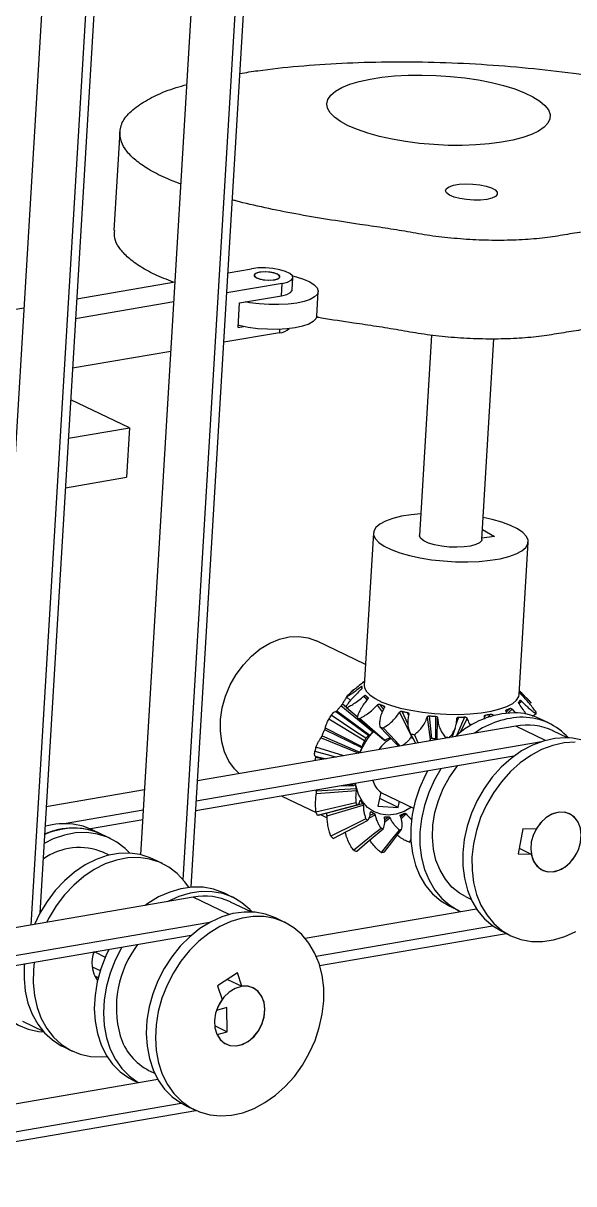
# Model space of a CAD drawing. Header units: millimetres. Extents: x 15 to 415, y 5 to 292.
# Drawn here: x 291.2 to 344.1, y 84.1 to 195.7 of the extents above; entities that cross this region are included whole.
import ezdxf

# ---------------------------------------------------------------- set-up
doc = ezdxf.new("R2010")
doc.units = ezdxf.units.MM

msp = doc.modelspace()

# ---------------------------------------------------------------- linework, layer by layer
at = {"color": 7, "linetype": 'Continuous', "lineweight": 25}
for p, q in [((296.12, 249.37), (287.65, 108.27)), ((300.06, 244.43), (291.92, 109)), ((307.32, 112.67), (315.22, 244.25)), ((300.74, 242.53), (292.79, 110.17)), ((306.56, 113.37), (314.34, 242.89)), ((302.48, 115.79), (309.9, 239.29)), ((300.48, 185.3), (299.91, 175.8)), ((310.87, 171.75), (313.14, 172.14)), ((296.34, 169.25), (305.79, 170.87)), ((317.04, 170.1), (317.11, 171.28)), ((316.08, 170.73), (310.75, 169.81)), ((316.01, 169.54), (316.08, 170.73)), ((319.39, 167.57), (319.53, 169.95)), ((305.67, 168.94), (296.23, 167.31)), ((311.83, 166.47), (311.98, 168.85)), ((311.98, 168.85), (316.01, 169.54)), ((288.93, 167.98), (291.26, 168.38)), ((311.83, 166.47), (312.37, 166.57)), ((315.82, 166.31), (315.8, 165.98)), ((315.8, 165.98), (310.47, 165.06)), ((330.43, 165.75), (329.28, 146.47)), ((335.27, 146.11), (336.42, 165.38)), ((305.38, 164.19), (295.94, 162.57)), ((301.39, 156.83), (295.76, 159.54)), ((295.54, 155.83), (301.39, 156.83)), ((301.39, 156.83), (301.11, 152.09)), ((295.25, 151.08), (301.11, 152.09)), ((324.84, 146.74), (323.95, 132.07)), ((336.47, 146.39), (335.27, 146.23)), ((335.32, 147.05), (336.47, 146.39)), ((338.83, 131.18), (339.71, 145.84)), ((324.08, 134.09), (319.38, 136.34)), ((323.63, 131.94), (323.73, 131.81)), ((322.62, 130.6), (322.25, 130.97)), ((322.59, 131.31), (322.66, 131.4)), ((323.92, 131.04), (324.22, 130.67)), ((324.09, 131.1), (324.32, 130.82)), ((339.91, 130.49), (338.85, 131.57)), ((338.91, 131.43), (338.93, 131.46)), ((324.4, 127.22), (321.18, 129.55)), ((321.32, 129.63), (324.49, 127.28)), ((324.76, 127.59), (321.72, 130.1)), ((322.24, 129.95), (321.86, 130.27)), ((323.29, 129.03), (322.26, 129.92)), ((325.21, 130.18), (325.69, 129.53)), ((325.43, 130.26), (325.8, 129.74)), ((325.9, 130), (325.84, 130.09)), ((327.33, 129.47), (328.5, 127.18)), ((327.56, 129.58), (328.15, 128.33)), ((337.62, 129.72), (337.58, 129.68)), ((337.7, 129.33), (337.6, 129.54)), ((337.62, 129.51), (337.97, 129.86)), ((337.8, 129.42), (338.16, 129.77)), ((338.16, 129.77), (338.46, 129.42)), ((338.82, 130.33), (339.06, 130.56)), ((339.99, 130.41), (339.85, 130.29)), ((328.22, 129.2), (328.12, 129.46)), ((330, 129.01), (330.28, 126.87)), ((330.21, 129.14), (330.42, 126.96)), ((330.84, 126.92), (330.84, 129.09)), ((330.96, 126.85), (331.01, 128.92)), ((333.02, 129.02), (332.8, 128.37)), ((332.88, 127.3), (333.63, 129.04)), ((333.21, 127.56), (333.84, 128.89)), ((335.61, 129.22), (335.5, 129.08)), ((335.55, 128.83), (335.51, 129.05)), ((335.9, 129.03), (336.12, 129.31)), ((336.31, 129.16), (336.33, 129.19)), ((340.47, 129.34), (340.12, 129.09)), ((341.72, 128.43), (340.84, 128.85)), ((338.51, 128.15), (307.93, 122.89)), ((323.71, 126.05), (320.16, 127.79)), ((323.76, 126.17), (320.23, 127.96)), ((328.4, 127.43), (328.87, 126.49)), ((329.14, 126.54), (328.8, 127.34)), ((332.4, 127.1), (332.71, 127.99)), ((341.37, 126.77), (338.51, 128.15)), ((343.48, 127.02), (342.09, 127.69)), ((340.98, 126.65), (307.82, 120.95)), ((321.98, 125.31), (319.32, 126.13)), ((319.81, 127.03), (323.45, 125.56)), ((319.9, 127.21), (323.54, 125.66)), ((328.64, 126.96), (328.4, 127.07)), ((328.52, 127.19), (328.5, 127.18)), ((330.28, 126.87), (330.22, 126.72)), ((330.87, 126.94), (330.91, 126.84)), ((331.76, 127.08), (331.74, 126.99)), ((332.16, 127.06), (332.16, 127.07)), ((338.34, 125.26), (307.76, 120)), ((319.23, 125.26), (320.29, 125.02)), ((320.01, 124.97), (319.29, 125.13)), ((302.85, 122.02), (293.41, 120.39)), ((319.35, 121.93), (319.33, 121.99)), ((319.35, 121.93), (323.17, 122.14)), ((319.36, 121.68), (323.18, 121.97)), ((321.75, 122.41), (322.96, 122.43)), ((322.44, 122.53), (322.82, 122.53)), ((323.1, 122.51), (323.03, 122.51)), ((325.56, 121.8), (325.27, 120.44)), ((325.56, 121.78), (328.69, 120.27)), ((316.03, 121.42), (319.34, 119.83)), ((319.56, 119.59), (323.31, 120.58)), ((320.3, 119.77), (323.81, 120.7)), ((320.38, 119.53), (323.86, 120.54)), ((323.62, 120.99), (323.55, 120.97)), ((327.23, 120.34), (325.44, 121.2)), ((327.23, 120.34), (327.35, 120.92)), ((302.73, 120.08), (295.13, 118.77)), ((319.56, 119.6), (319.44, 119.58)), ((319.74, 119.64), (320.39, 119.32)), ((320.3, 119.77), (320.29, 119.79)), ((324.45, 119.34), (325, 119.62)), ((324.52, 119.58), (324.9, 119.76)), ((324.62, 119.92), (324.55, 119.89)), ((325.27, 120.44), (327.23, 120.34)), ((325.97, 119.44), (325.9, 119.4)), ((325.92, 119.16), (326.3, 119.43)), ((327.48, 119.63), (327.43, 119.58)), ((327.45, 119.42), (327.82, 119.76)), ((327.51, 119.24), (327.98, 119.71)), ((293.35, 118.51), (293.3, 118.54)), ((302.68, 119.13), (297.65, 118.26)), ((325.93, 118.96), (326.43, 119.33)), ((298.69, 117.76), (297.81, 118.19)), ((299.58, 117.34), (298.69, 117.76)), ((328.43, 117.27), (328.3, 116.98)), ((339.19, 118.27), (338.73, 115.87)), ((340.46, 118.25), (339.19, 118.27)), ((338.83, 116.41), (340, 115.85)), ((299.44, 115.74), (298.92, 115.99)), ((304.57, 114.94), (303.69, 115.36)), ((338.73, 115.87), (340, 115.85)), ((307.53, 111.69), (259.11, 103.36)), ((310.98, 110.03), (307.53, 111.69)), ((311.33, 111.68), (310.45, 112.11)), ((333.7, 111.76), (334.21, 111.51)), ((313.09, 110.28), (311.11, 111.23)), ((318.28, 107.76), (334.73, 110.59)), ((332.17, 110.83), (333.05, 110.41)), ((316.32, 109.28), (315.44, 109.71)), ((309.13, 109.28), (265.74, 101.81)), ((319.35, 106.03), (336.29, 108.94)), ((337.16, 108.43), (338.04, 108)), ((307.34, 108.03), (267.45, 101.17)), ((319.67, 105.14), (337.58, 108.22)), ((298.08, 106.44), (299.08, 105.95)), ((291.3, 105.22), (291.22, 105.26)), ((297.82, 105.01), (298.59, 104.64)), ((298.05, 104.14), (298.4, 103.97)), ((311.77, 104.44), (309.87, 103.18)), ((310.81, 103.8), (312.21, 103.13)), ((312.21, 103.13), (311.77, 104.44)), ((309.87, 103.18), (310.3, 101.86)), ((310.75, 101.09), (309.76, 100.82)), ((310.8, 98.76), (310.75, 101.09)), ((291.12, 99.77), (293.1, 98.81)), ((309.57, 99.35), (310.8, 98.76)), ((309.81, 98.49), (310.8, 98.76)), ((295.02, 97.34), (295.9, 96.91)), ((303.31, 95.01), (303.82, 94.77)), ((270.25, 88.37), (304.12, 94.2)), ((301.78, 94.09), (302.23, 93.87)), ((268.07, 85.31), (306.37, 91.9)), ((306.77, 91.68), (307.65, 91.26)), ((266.76, 84.14), (307.78, 91.2))]:
    msp.add_line(p, q, dxfattribs=at)
at = {"color": 7, "linetype": 'Continuous', "lineweight": 25, "flags": 128}
for points in [[(321.2, 189.2), (321.81, 189.55), (322.57, 189.87), (323.48, 190.14), (324.51, 190.37), (325.64, 190.55), (326.87, 190.67), (328.17, 190.75), (329.51, 190.76), (330.88, 190.72), (332.25, 190.63), (333.61, 190.48), (334.92, 190.29), (336.17, 190.04), (337.34, 189.75), (338.41, 189.42), (339.35, 189.06), (340.16, 188.67), (340.82, 188.26), (341.32, 187.84), (341.66, 187.4), (341.82, 186.97), (341.8, 186.54), (341.61, 186.13), (341.25, 185.74), (340.71, 185.37), (340.03, 185.04), (339.19, 184.75), (338.22, 184.5), (337.14, 184.29), (335.95, 184.14), (334.69, 184.04), (333.37, 183.99), (332.01, 184), (330.63, 184.07), (329.26, 184.19), (327.93, 184.36), (326.64, 184.59), (325.43, 184.85), (324.31, 185.16), (323.3, 185.51), (322.42, 185.88), (321.69, 186.29), (321.11, 186.7), (320.69, 187.13), (320.44, 187.57), (320.37, 188), (320.47, 188.42), (320.75, 188.82), (321.2, 189.2)], [(336.57, 179.09), (336.22, 178.92), (335.73, 178.8), (335.13, 178.74), (334.47, 178.73), (333.79, 178.78), (333.15, 178.88), (332.59, 179.03), (332.15, 179.21), (331.87, 179.42), (331.77, 179.64), (331.85, 179.84), (332.12, 180.02), (332.54, 180.16), (333.09, 180.26), (333.73, 180.3), (334.4, 180.28), (335.07, 180.2), (335.68, 180.07), (336.18, 179.9), (336.54, 179.71), (336.73, 179.49), (336.74, 179.28), (336.57, 179.09)], [(316.08, 170.73), (316.59, 170.85), (316.94, 171.03), (317.1, 171.23), (317.06, 171.46), (316.82, 171.68), (316.4, 171.88), (315.84, 172.04), (315.18, 172.16), (314.47, 172.22), (313.77, 172.21), (313.14, 172.14)], [(313.37, 171.47), (313.51, 171.32), (313.81, 171.18), (314.24, 171.08), (314.72, 171.04), (315.19, 171.06), (315.57, 171.13), (315.8, 171.25), (315.86, 171.4), (315.72, 171.55), (315.42, 171.69), (314.99, 171.78), (314.51, 171.83), (314.04, 171.81), (313.66, 171.74), (313.42, 171.62), (313.37, 171.47)], [(315.62, 171.61), (315.26, 171.73), (314.81, 171.81), (314.32, 171.83), (313.88, 171.79), (313.55, 171.69), (313.38, 171.56), (313.4, 171.41), (313.6, 171.26), (313.96, 171.14), (314.42, 171.06), (314.91, 171.04), (315.35, 171.08), (315.68, 171.17), (315.85, 171.31), (315.83, 171.46), (315.62, 171.61)], [(317.06, 171.45), (317.41, 171.36), (318.13, 171.13), (318.72, 170.87), (319.16, 170.58), (319.44, 170.29), (319.53, 169.99), (319.45, 169.7)], [(319.45, 169.7), (319.19, 169.43), (318.76, 169.19), (318.18, 168.99), (317.47, 168.83), (316.65, 168.73), (315.75, 168.68), (314.82, 168.68), (313.87, 168.75), (312.94, 168.86), (312.52, 168.94)], [(316.01, 169.54), (316.52, 169.67), (316.87, 169.84), (317.03, 170.05), (317.04, 170.1)], [(319.39, 167.57), (319.31, 167.33), (319.05, 167.06), (318.62, 166.82), (318.04, 166.61), (317.33, 166.46), (316.51, 166.35), (315.61, 166.3), (314.67, 166.31), (313.73, 166.37), (312.8, 166.49), (311.94, 166.66), (311.85, 166.68)], [(329.4, 148.58), (328.48, 148.48), (327.53, 148.33), (326.69, 148.12), (325.99, 147.87), (325.44, 147.58), (325.07, 147.25), (324.87, 146.91), (324.85, 146.55), (325.01, 146.18), (325.36, 145.81), (325.87, 145.46), (326.54, 145.13), (327.36, 144.82), (328.29, 144.55), (329.32, 144.33), (330.43, 144.15), (331.58, 144.03), (332.74, 143.96), (333.9, 143.95), (335.01, 143.99), (336.06, 144.1), (336.06, 144.1)], [(336.06, 144.1), (337.02, 144.25), (337.85, 144.46), (338.55, 144.71), (339.1, 145), (339.48, 145.33), (339.68, 145.67), (339.69, 146.03), (339.53, 146.4), (339.18, 146.77), (338.67, 147.12), (338, 147.45), (337.18, 147.76), (336.25, 148.03), (335.39, 148.22)], [(335.27, 146.11), (335.24, 146), (335.04, 145.79), (334.68, 145.61), (334.18, 145.47), (333.56, 145.38), (332.86, 145.35), (332.12, 145.37), (331.4, 145.45), (330.72, 145.58), (330.14, 145.75), (329.69, 145.96), (329.4, 146.18), (329.28, 146.41), (329.28, 146.47)], [(311.93, 123.58), (311.49, 124.03), (310.95, 124.79), (310.54, 125.67), (310.27, 126.65), (310.14, 127.7), (310.16, 128.8), (310.32, 129.92), (310.63, 131.04), (311.08, 132.11), (311.65, 133.13), (312.34, 134.06), (313.11, 134.89), (313.96, 135.58), (314.87, 136.13), (315.81, 136.51), (316.75, 136.73), (317.68, 136.77), (318.58, 136.64), (319.38, 136.34)], [(323.95, 132.07), (323.97, 131.88), (324.13, 131.52), (324.48, 131.15), (324.99, 130.8), (325.66, 130.46), (326.48, 130.16), (327.41, 129.89), (328.44, 129.67), (329.55, 129.49), (330.7, 129.36), (331.86, 129.29), (333.02, 129.28), (334.13, 129.33), (335.18, 129.43)], [(335.18, 129.43), (336.14, 129.59), (336.97, 129.8), (337.67, 130.05), (338.22, 130.34), (338.6, 130.66), (338.8, 131.01), (338.83, 131.18)], [(320.55, 128.85), (321.93, 128.01), (323.98, 126.76)], [(324.12, 126.98), (323.16, 127.61), (320.77, 129.19)], [(323.28, 128.99), (324.29, 128.13), (325.8, 126.85)], [(325.93, 126.77), (325.24, 127.37), (323.49, 128.87)], [(325.45, 128.07), (326.17, 127.33), (327.25, 126.24)], [(327.4, 126.24), (326.98, 126.69), (325.77, 127.98)], [(328.41, 127.4), (328.74, 126.76), (328.87, 126.49)], [(343.34, 127.03), (342.28, 126.96), (341.19, 126.72), (340.12, 126.32), (339.07, 125.76), (338.06, 125.05), (337.12, 124.2), (336.25, 123.23), (335.48, 122.16), (334.81, 121.01), (334.26, 119.79), (333.84, 118.53), (333.56, 117.25), (333.42, 115.97), (333.43, 114.72), (333.58, 113.52), (333.87, 112.39), (334.29, 111.35), (334.85, 110.41), (335.52, 109.61), (336.3, 108.94), (337.16, 108.43)], [(344.22, 126.6), (343.16, 126.54), (342.08, 126.3), (341, 125.9), (339.95, 125.33), (338.94, 124.62), (338, 123.78), (337.13, 122.81), (336.36, 121.74), (335.69, 120.59), (335.14, 119.37), (334.73, 118.11), (334.44, 116.83), (334.3, 115.55), (334.31, 114.3), (334.46, 113.1), (334.75, 111.97), (335.17, 110.92), (335.73, 109.99), (336.4, 109.18), (337.18, 108.51), (338.05, 108), (339, 107.64), (340.02, 107.45), (341.07, 107.43), (342.14, 107.59), (343.22, 107.91), (344.29, 108.39)], [(319.21, 125.75), (320.76, 125.32), (321.27, 125.18)], [(331.3, 124.05), (330.7, 122.99), (330.15, 121.77), (329.73, 120.51), (329.45, 119.23), (329.31, 117.95), (329.31, 116.7), (329.46, 115.5), (329.75, 114.37), (330.18, 113.33), (330.73, 112.39), (331.41, 111.59), (332.19, 110.92), (333.06, 110.4), (333.21, 110.33)], [(333.7, 111.76), (333.12, 112.08), (332.38, 112.68), (331.75, 113.42), (331.24, 114.29), (330.85, 115.27), (330.61, 116.33), (330.51, 117.47), (330.56, 118.64), (330.75, 119.83), (331.08, 121.01), (331.55, 122.16), (332.15, 123.25), (332.85, 124.25), (332.91, 124.33)], [(330.04, 123.83), (329.81, 123.41), (329.27, 122.2), (328.85, 120.93), (328.57, 119.65), (328.43, 118.38), (328.43, 117.13), (328.58, 115.93), (328.87, 114.79), (329.3, 113.75), (329.85, 112.82), (330.53, 112.01), (331.31, 111.34), (332.17, 110.83)], [(328.51, 120.36), (327.79, 119.95), (327.03, 119.69), (326.27, 119.6), (325.54, 119.68), (324.86, 119.93), (324.27, 120.34), (323.78, 120.89), (323.41, 121.57), (323.18, 122.35), (323.13, 122.64)], [(323.15, 120.78), (322.06, 120.53), (319.32, 119.89)], [(319.44, 119.58), (320.96, 119.98), (323.24, 120.57)], [(342.15, 119.75), (341.56, 119.45), (341.01, 118.99), (340.56, 118.41), (340.22, 117.74), (340.01, 117.02), (339.95, 116.31), (340.05, 115.64), (340.29, 115.05), (340.66, 114.59), (341.15, 114.28), (341.7, 114.14), (342.31, 114.18), (342.91, 114.41), (343.48, 114.79), (343.99, 115.31), (344.39, 115.94)], [(340, 115.85), (340.19, 115.24), (340.51, 114.74), (340.95, 114.38), (341.47, 114.18), (342.05, 114.14), (342.64, 114.29), (343.22, 114.59), (343.75, 115.04), (344.2, 115.62), (344.54, 116.27), (344.74, 116.97), (344.81, 117.68), (344.72, 118.34), (344.5, 118.92), (344.15, 119.39), (343.69, 119.71), (343.15, 119.87), (342.56, 119.86), (341.97, 119.68), (341.39, 119.33), (340.88, 118.85), (340.46, 118.25)], [(344.3, 119.22), (343.87, 119.61), (343.34, 119.84), (342.76, 119.89), (342.15, 119.75)], [(297.81, 118.19), (296.95, 118.52), (295.95, 118.73)], [(298.69, 117.76), (297.83, 118.1), (296.83, 118.3)], [(324.11, 119.23), (323.16, 118.75), (320.76, 117.56)], [(320.98, 117.35), (322.3, 118.04), (324.26, 119.08)], [(325.57, 118.32), (324.82, 117.72), (322.94, 116.2)], [(301.43, 115.93), (301, 116.37), (300.19, 117), (299.29, 117.47), (298.32, 117.77), (297.29, 117.91), (296.23, 117.88), (295.15, 117.68), (294.08, 117.31), (293.2, 116.88)], [(323.23, 116.12), (324.25, 116.98), (325.77, 118.26)], [(327.33, 118.18), (326.83, 117.56), (325.57, 116)], [(325.9, 116.06), (326.56, 116.92), (327.54, 118.22)], [(303.69, 115.36), (303.4, 115.49), (302.43, 115.8), (301.41, 115.93), (300.35, 115.9), (299.27, 115.7), (298.19, 115.33), (297.13, 114.8), (296.12, 114.11), (295.16, 113.29), (294.27, 112.35), (293.48, 111.3), (292.79, 110.16), (292.26, 109.06)], [(307.09, 112.65), (306.7, 113.2), (305.99, 113.97), (305.18, 114.6), (304.28, 115.06), (303.31, 115.37), (302.29, 115.51), (301.23, 115.48), (300.15, 115.27), (299.07, 114.9), (298.01, 114.37), (297, 113.69), (296.04, 112.87), (295.15, 111.93), (294.36, 110.88), (293.67, 109.74), (293.43, 109.26)], [(310.45, 112.11), (310.43, 112.11), (309.48, 112.47), (308.47, 112.66), (307.42, 112.68), (306.35, 112.52), (305.27, 112.2), (304.2, 111.72), (303.17, 111.08), (302.92, 110.9)], [(313.18, 110.28), (312.97, 110.51), (312.19, 111.17), (311.32, 111.69), (310.37, 112.05), (309.36, 112.23), (308.3, 112.25), (307.23, 112.1), (306.15, 111.78), (305.08, 111.29), (305.01, 111.26)], [(315.44, 109.71), (315.43, 109.71), (314.48, 110.07), (313.47, 110.25), (312.42, 110.27), (311.34, 110.12), (310.26, 109.8), (309.2, 109.31), (308.16, 108.68), (307.19, 107.9), (306.28, 106.99), (305.46, 105.97), (304.73, 104.85), (304.13, 103.66), (303.64, 102.42), (303.29, 101.15), (303.08, 99.86), (303.01, 98.6), (303.09, 97.37), (303.31, 96.2), (303.67, 95.11), (304.16, 94.12), (304.78, 93.25), (305.51, 92.51), (306.34, 91.92), (306.77, 91.68)], [(319.62, 105.32), (319.19, 106.36), (318.64, 107.29), (317.96, 108.1), (317.18, 108.77), (316.31, 109.29), (315.36, 109.64), (314.35, 109.83), (313.3, 109.85), (312.22, 109.69), (311.14, 109.37), (310.08, 108.89), (309.05, 108.25), (308.07, 107.47), (307.16, 106.56), (306.34, 105.54), (305.62, 104.43), (305.01, 103.24), (304.52, 101.99), (304.17, 100.72), (303.96, 99.44), (303.9, 98.17), (303.97, 96.95), (304.19, 95.78), (304.55, 94.69), (305.04, 93.7), (305.66, 92.82), (306.39, 92.08), (307.22, 91.49), (308.13, 91.05), (309.11, 90.78), (310.15, 90.68), (311.21, 90.75), (312.29, 90.98), (313.37, 91.39), (314.42, 91.95), (315.43, 92.66), (316.37, 93.51), (317.24, 94.47), (318.01, 95.55), (318.68, 96.7), (319.23, 97.92), (319.64, 99.18), (319.92, 100.46), (320.06, 101.74), (320.06, 102.99), (319.91, 104.19), (319.62, 105.32)], [(299.42, 106.67), (299.13, 106.06), (298.65, 104.82), (298.3, 103.55), (298.09, 102.27), (298.02, 101), (298.1, 99.77), (298.32, 98.6), (298.68, 97.51), (299.17, 96.52), (299.78, 95.65), (300.51, 94.91), (301.34, 94.32), (301.78, 94.09)], [(300.65, 106.88), (300.62, 106.83), (300.01, 105.64), (299.53, 104.4), (299.18, 103.13), (298.97, 101.84), (298.9, 100.58), (298.98, 99.35), (299.2, 98.18), (299.56, 97.09), (300.05, 96.1), (300.66, 95.23), (301.39, 94.49), (302.22, 93.89), (302.26, 93.87)], [(291.3, 105.22), (291.29, 105.14), (291.27, 103.88), (291.39, 102.67), (291.65, 101.52), (292.05, 100.46), (292.58, 99.5), (293.23, 98.67), (293.99, 97.97), (294.84, 97.42), (295.02, 97.34)], [(292.25, 105.43), (292.18, 104.72), (292.15, 103.46), (292.27, 102.25), (292.53, 101.1), (292.93, 100.04), (293.46, 99.08), (294.11, 98.25), (294.87, 97.55), (295.73, 97), (296.66, 96.61), (297.66, 96.39), (298.71, 96.34), (299.26, 96.38)], [(287.29, 104.58), (287.54, 103.5), (287.94, 102.44), (288.47, 101.48), (289.12, 100.65), (289.88, 99.95), (290.73, 99.4), (291.67, 99.01), (292.67, 98.79), (293.16, 98.75)], [(310.3, 101.86), (309.93, 101.23), (309.68, 100.54), (309.56, 99.83), (309.6, 99.15), (309.78, 98.54), (310.1, 98.03), (310.52, 97.66), (311.04, 97.44), (311.61, 97.4), (312.21, 97.53), (312.79, 97.82), (313.33, 98.27), (313.78, 98.83), (314.13, 99.48), (314.34, 100.18), (314.41, 100.89), (314.34, 101.55), (314.13, 102.14), (313.78, 102.62), (313.33, 102.95), (312.79, 103.13), (312.21, 103.13)], [(309.81, 98.49), (310.13, 97.99), (310.57, 97.63), (311.09, 97.43), (311.67, 97.4), (312.27, 97.55), (312.85, 97.86), (313.37, 98.31), (313.82, 98.89), (314.15, 99.55), (314.35, 100.25), (314.41, 100.95), (314.33, 101.61), (314.1, 102.19), (313.74, 102.66), (313.28, 102.98), (312.74, 103.13), (312.15, 103.12), (311.56, 102.93), (310.99, 102.58), (310.48, 102.09), (310.06, 101.49), (309.76, 100.82)]]:
    msp.add_lwpolyline(points, dxfattribs=at)
at = {"color": 7, "linetype": 'Continuous', "flags": 128}
msp.add_lwpolyline([(315.36, 171.7), (314.92, 171.79), (314.44, 171.83), (313.98, 171.8), (313.62, 171.72), (313.4, 171.6), (313.38, 171.45), (313.54, 171.29), (313.86, 171.16), (314.3, 171.08), (314.79, 171.04), (315.25, 171.07), (315.61, 171.15), (315.82, 171.27), (315.85, 171.42), (315.69, 171.57), (315.36, 171.7)], dxfattribs=at)
at = {"color": 7, "linetype": 'Continuous', "lineweight": 25}
for centre, radius, start, end in [((315.73, 167.5), 1.52, 272.4542, 312.5276), ((323.39, 130.26), 1.34, 142.276, 148.389), ((329.51, 123.75), 10.27, 129.6626, 131.7841), ((323.41, 130.6), 1.33, 204.475, 210.6158), ((339.6, 129.46), 0.885, 352.3637, 0.4357), ((330.77, 122.62), 11.97, 146.6867, 148.6025), ((326.41, 134.16), 6.04, 238.8154, 241.0574), ((338.56, 120.79), 8.64, 91.4057, 132.6292), ((339.34, 120.76), 8.25, 90.7987, 125.6004), ((338.28, 123.5), 5.94, 64.4573, 89.3547), ((339.17, 123.12), 5.88, 41.4655, 89.4053), ((329.46, 123.24), 6.38, 135.7373, 158.5512), ((330.28, 143.67), 16.33, 252.7938, 253.9493), ((332.55, 153.81), 26.73, 261.0923, 261.9242), ((339.6, 122.39), 5.87, 64.8356, 100.6434), ((330.58, 122.65), 11.79, 162.8158, 164.7507), ((330.79, 122.6), 7.98, 146.6902, 148.599), ((328.15, 124.01), 3.36, 118.5494, 145.9652), ((327.89, 130.3), 4.03, 238.8195, 241.0533), ((332.89, 156.44), 29.38, 267.8004, 268.5815), ((343.27, 121.09), 5.94, 64.4573, 89.3547), ((326.8, 123.48), 2.09, 195.3607, 233.6145), ((327.77, 122.46), 4.91, 200.0179, 202.6567), ((326.23, 122.41), 7.36, 200.0131, 202.6615), ((295.98, 111.76), 6.59, 65.7144, 114.5325), ((296.11, 111.07), 7.26, 84.2937, 113.1677), ((295.2, 111.86), 6.91, 83.8221, 105.5345), ((326.8, 121.86), 3.76, 224.4599, 227.6108), ((326.68, 121.74), 3.59, 252.0433, 255.2946), ((324.78, 121.51), 5.64, 224.4541, 227.6166), ((326.69, 122.59), 4.45, 278.2824, 281.1018), ((296.57, 110.53), 5.94, 66.6696, 125.6981), ((324.6, 121.32), 5.38, 252.0373, 255.3005), ((323.8, 124.71), 8.94, 300.2022, 301.2393), ((324.61, 122.6), 6.67, 278.2772, 281.107), ((308.62, 105.93), 5.87, 64.8356, 100.6434), ((310.24, 101.06), 10.1, 142.9695, 195.3809), ((300.73, 105.39), 2.94, 158.3139, 215.1177), ((305.83, 99.97), 5.56, 196.5616, 242.9574)]:
    msp.add_arc(centre, radius, start, end, dxfattribs=at)
for points, knots in [([(312.02, 190.92), (312.59, 191.01), (314.37, 191.29), (317.62, 191.64), (321.78, 191.93), (326.16, 192.05), (330.66, 192.02), (335.2, 191.82), (339.68, 191.46), (344.04, 190.96), (347.92, 190.37), (351.36, 189.73), (354.3, 189.02), (356.97, 188.21), (359.32, 187.31), (361.38, 186.3), (363.03, 185.18), (364.17, 183.99), (364.64, 182.89), (364.59, 181.9), (364.15, 181.05), (363.33, 180.25), (361.99, 179.42), (359.99, 178.64), (357.54, 177.87), (354.79, 177.2), (351.79, 176.64), (348.6, 176.17), (345.75, 175.81), (343.46, 175.44), (341.59, 175.11), (339.43, 174.92), (337.11, 174.84), (334.7, 174.89), (332.3, 175.06), (329.99, 175.34), (327.86, 175.74), (325.7, 176.08), (323.21, 176.45), (320.4, 176.87), (317.35, 177.39), (314.42, 177.99), (312.39, 178.45), (311.4, 178.72), (311.29, 178.75)], [0, 0, 0, 0, 0.015003, 0.047078, 0.07971, 0.1127, 0.145839, 0.178908, 0.211695, 0.243995, 0.275623, 0.30052, 0.325405, 0.350289, 0.375172, 0.400054, 0.427695, 0.455333, 0.48297, 0.503708, 0.524445, 0.54518, 0.565915, 0.593562, 0.621217, 0.648872, 0.676528, 0.70419, 0.731856, 0.748453, 0.76519, 0.782424, 0.799983, 0.817639, 0.835154, 0.852302, 0.868975, 0.885573, 0.902173, 0.925885, 0.949594, 0.973302, 0.997009, 1, 1, 1, 1]), ([(302.39, 187.93), (302.88, 188.23), (303.86, 188.81), (305.44, 189.45), (306.58, 189.75), (306.93, 189.85)], [0, 0, 0, 0, 0.409589, 0.819187, 1, 1, 1, 1]), ([(306.35, 180.26), (305.67, 180.53), (304.35, 181.05), (302.85, 181.9), (301.7, 182.78), (300.91, 183.67), (300.45, 184.67), (300.46, 185.76), (301.05, 186.9), (301.94, 187.59), (302.39, 187.93)], [0, 0, 0, 0, 0.116197, 0.226685, 0.337178, 0.447677, 0.55818, 0.705444, 0.852719, 1, 1, 1, 1]), ([(305.6, 170.84), (304.99, 171.09), (303.73, 171.58), (302.28, 172.41), (301.12, 173.29), (300.35, 174.18), (299.91, 175.03), (299.96, 175.56), (299.98, 175.8)], [0, 0, 0, 0, 0.165829, 0.339121, 0.51242, 0.685728, 0.859043, 1, 1, 1, 1]), ([(363.98, 172.86), (363.98, 172.71), (363.98, 172.27), (363.57, 171.56), (362.76, 170.75), (361.42, 169.93), (359.42, 169.15), (356.97, 168.38), (354.22, 167.71), (351.22, 167.15), (348.03, 166.68), (345.18, 166.32), (342.89, 165.95), (341.02, 165.62), (338.86, 165.43), (336.54, 165.35), (334.13, 165.4), (331.73, 165.57), (329.42, 165.85), (327.29, 166.24), (325.13, 166.59), (322.64, 166.96), (320.68, 167.24), (319.5, 167.45), (319.33, 167.48)], [0, 0, 0, 0, 0.023655, 0.07116, 0.118661, 0.166159, 0.229494, 0.292845, 0.356197, 0.419552, 0.482919, 0.546296, 0.584316, 0.622657, 0.662136, 0.702362, 0.742808, 0.782931, 0.822212, 0.860408, 0.89843, 0.936456, 0.990777, 1, 1, 1, 1]), ([(322.25, 130.97), (322.31, 131.01), (322.47, 131.1), (322.78, 131.3), (323.18, 131.58), (323.48, 131.82), (323.63, 131.94)], [0, 0, 0, 0, 0.181574, 0.433925, 0.712093, 1, 1, 1, 1]), ([(324.01, 132.48), (323.87, 132.37), (323.59, 132.14), (323.15, 131.79), (322.73, 131.44), (322.47, 131.2), (322.33, 131.09)], [0, 0, 0, 0, 0.254765, 0.509118, 0.75131, 1, 1, 1, 1]), ([(323.73, 131.79), (323.73, 131.78), (323.73, 131.77), (323.71, 131.74), (323.69, 131.7), (323.66, 131.67), (323.63, 131.64), (323.61, 131.63)], [0, 0, 0, 0, 0.228556, 0.457184, 0.570667, 0.800092, 1, 1, 1, 1]), ([(323.63, 131.94), (323.65, 131.95), (323.68, 131.98), (323.71, 131.99), (323.73, 132), (323.75, 132), (323.75, 131.99), (323.75, 131.99)], [0, 0, 0, 0, 0.229641, 0.459348, 0.573136, 0.802685, 1, 1, 1, 1]), ([(323.75, 131.99), (323.74, 131.97), (323.74, 131.95), (323.73, 131.91), (323.73, 131.88), (323.73, 131.84), (323.73, 131.81), (323.73, 131.79)], [0, 0, 0, 0, 0.250172, 0.3752507, 0.5003294, 0.7500875, 1, 1, 1, 1]), ([(321.86, 130.27), (321.9, 130.34), (321.97, 130.48), (322.12, 130.71), (322.24, 130.87), (322.29, 130.93)], [0, 0, 0, 0, 0.39357, 0.786503, 1, 1, 1, 1]), ([(323.61, 131.63), (323.48, 131.5), (323.2, 131.24), (322.82, 130.84), (322.47, 130.44), (322.29, 130.18), (322.19, 130.04)], [0, 0, 0, 0, 0.254765, 0.509118, 0.75131, 1, 1, 1, 1]), ([(322.26, 129.92), (322.35, 129.96), (322.58, 130.08), (322.97, 130.31), (323.44, 130.64), (323.76, 130.91), (323.92, 131.04)], [0, 0, 0, 0, 0.181574, 0.433925, 0.712093, 1, 1, 1, 1]), ([(324.27, 130.73), (324.15, 130.58), (323.92, 130.3), (323.64, 129.85), (323.41, 129.42), (323.33, 129.13), (323.28, 128.99)], [0, 0, 0, 0, 0.254765, 0.509118, 0.75131, 1, 1, 1, 1]), ([(323.92, 131.04), (323.93, 131.06), (323.97, 131.08), (324.01, 131.1), (324.04, 131.12), (324.07, 131.12), (324.09, 131.11), (324.09, 131.1)], [0, 0, 0, 0, 0.229641, 0.459348, 0.573136, 0.802685, 1, 1, 1, 1]), ([(324.09, 131.1), (324.11, 131.09), (324.13, 131.06), (324.17, 131.03), (324.2, 130.99), (324.25, 130.95), (324.29, 130.92), (324.31, 130.91)], [0, 0, 0, 0, 0.250172, 0.375251, 0.500329, 0.750087, 1, 1, 1, 1]), ([(324.31, 130.91), (324.32, 130.9), (324.33, 130.88), (324.33, 130.85), (324.32, 130.81), (324.3, 130.77), (324.28, 130.74), (324.27, 130.73)], [0, 0, 0, 0, 0.228556, 0.457184, 0.570667, 0.800092, 1, 1, 1, 1]), ([(338.8, 130.45), (338.81, 130.46), (338.83, 130.49), (338.85, 130.52), (338.87, 130.55), (338.9, 130.59), (338.91, 130.62), (338.92, 130.63)], [0, 0, 0, 0, 0.250172, 0.375251, 0.500329, 0.750087, 1, 1, 1, 1]), ([(338.86, 131.51), (338.86, 131.52), (338.85, 131.53), (338.86, 131.52), (338.87, 131.51), (338.9, 131.49), (338.92, 131.47), (338.93, 131.46)], [0, 0, 0, 0, 0.228556, 0.457184, 0.570667, 0.800092, 1, 1, 1, 1]), ([(338.97, 131.31), (338.96, 131.33), (338.95, 131.35), (338.93, 131.38), (338.92, 131.42), (338.89, 131.46), (338.87, 131.49), (338.86, 131.51)], [0, 0, 0, 0, 0.250172, 0.375251, 0.500329, 0.750087, 1, 1, 1, 1]), ([(338.92, 130.63), (338.93, 130.64), (338.94, 130.65), (338.96, 130.64), (338.99, 130.63), (339.02, 130.6), (339.05, 130.58), (339.06, 130.56)], [0, 0, 0, 0, 0.228556, 0.457184, 0.570667, 0.800092, 1, 1, 1, 1]), ([(338.93, 131.46), (339.05, 131.34), (339.28, 131.11), (339.57, 130.83), (339.82, 130.59), (339.93, 130.47), (339.99, 130.41)], [0, 0, 0, 0, 0.254765, 0.509118, 0.75131, 1, 1, 1, 1]), ([(339.1, 131.14), (339.08, 131.15), (339.06, 131.18), (339.02, 131.22), (339, 131.26), (338.98, 131.29), (338.97, 131.3), (338.97, 131.31)], [0, 0, 0, 0, 0.229641, 0.459348, 0.573136, 0.802685, 1, 1, 1, 1]), ([(340.48, 129.47), (340.41, 129.57), (340.24, 129.81), (339.92, 130.21), (339.52, 130.68), (339.24, 130.98), (339.1, 131.14)], [0, 0, 0, 0, 0.181574, 0.433925, 0.712093, 1, 1, 1, 1]), ([(320.77, 129.19), (320.81, 129.24), (320.92, 129.37), (321.06, 129.49), (321.16, 129.56), (321.18, 129.54), (321.18, 129.53)], [0, 0, 0, 0, 0.221395, 0.529091, 0.868267, 1, 1, 1, 1]), ([(321.22, 129.52), (321.22, 129.52), (321.22, 129.52), (321.24, 129.53), (321.26, 129.55), (321.29, 129.58), (321.31, 129.61), (321.32, 129.63)], [0, 0, 0, 0, 0.1028854, 0.3703886, 0.5028998, 0.7702189, 1, 1, 1, 1]), ([(321.32, 129.63), (321.36, 129.67), (321.4, 129.73), (321.47, 129.81), (321.54, 129.89), (321.62, 129.98), (321.69, 130.06), (321.72, 130.1)], [0, 0, 0, 0, 0.250172, 0.375251, 0.500329, 0.750087, 1, 1, 1, 1]), ([(321.72, 130.1), (321.74, 130.11), (321.77, 130.14), (321.8, 130.18), (321.83, 130.22), (321.85, 130.25), (321.86, 130.27), (321.86, 130.27)], [0, 0, 0, 0, 0.228556, 0.457184, 0.570667, 0.800092, 1, 1, 1, 1]), ([(323.49, 128.87), (323.6, 128.93), (323.86, 129.07), (324.3, 129.35), (324.78, 129.72), (325.06, 130.03), (325.21, 130.18)], [0, 0, 0, 0, 0.181574, 0.433925, 0.712093, 1, 1, 1, 1]), ([(325.21, 130.18), (325.22, 130.2), (325.25, 130.23), (325.3, 130.25), (325.35, 130.27), (325.39, 130.27), (325.41, 130.26), (325.43, 130.26)], [0, 0, 0, 0, 0.229641, 0.459348, 0.573136, 0.802685, 1, 1, 1, 1]), ([(325.43, 130.26), (325.46, 130.25), (325.51, 130.22), (325.58, 130.19), (325.64, 130.17), (325.73, 130.13), (325.81, 130.1), (325.84, 130.09)], [0, 0, 0, 0, 0.250172, 0.375251, 0.500329, 0.750087, 1, 1, 1, 1]), ([(325.88, 129.91), (325.8, 129.75), (325.63, 129.44), (325.49, 128.97), (325.42, 128.51), (325.44, 128.22), (325.45, 128.07)], [0, 0, 0, 0, 0.254765, 0.509118, 0.75131, 1, 1, 1, 1]), ([(325.77, 127.98), (325.88, 128.04), (326.16, 128.21), (326.57, 128.54), (327, 128.97), (327.22, 129.3), (327.33, 129.47)], [0, 0, 0, 0, 0.181574, 0.433925, 0.712093, 1, 1, 1, 1]), ([(325.84, 130.09), (325.85, 130.08), (325.88, 130.07), (325.9, 130.04), (325.91, 130), (325.9, 129.96), (325.89, 129.92), (325.88, 129.91)], [0, 0, 0, 0, 0.228556, 0.457184, 0.570667, 0.800092, 1, 1, 1, 1]), ([(327.33, 129.47), (327.34, 129.49), (327.37, 129.52), (327.41, 129.55), (327.46, 129.57), (327.51, 129.59), (327.55, 129.58), (327.56, 129.58)], [0, 0, 0, 0, 0.229641, 0.459348, 0.573136, 0.802685, 1, 1, 1, 1]), ([(327.56, 129.58), (327.61, 129.57), (327.68, 129.55), (327.77, 129.53), (327.86, 129.51), (327.98, 129.48), (328.07, 129.47), (328.12, 129.46)], [0, 0, 0, 0, 0.250172, 0.3752507, 0.5003294, 0.7500875, 1, 1, 1, 1]), ([(337.6, 129.54), (337.59, 129.56), (337.58, 129.59), (337.57, 129.64), (337.58, 129.67), (337.59, 129.7), (337.61, 129.71), (337.62, 129.72)], [0, 0, 0, 0, 0.229641, 0.459348, 0.573136, 0.802685, 1, 1, 1, 1]), ([(337.62, 129.72), (337.65, 129.73), (337.7, 129.75), (337.76, 129.77), (337.82, 129.8), (337.89, 129.83), (337.94, 129.85), (337.97, 129.86)], [0, 0, 0, 0, 0.250172, 0.3752507, 0.5003294, 0.7500875, 1, 1, 1, 1]), ([(337.97, 129.86), (337.98, 129.87), (338, 129.88), (338.04, 129.86), (338.08, 129.84), (338.12, 129.82), (338.14, 129.79), (338.16, 129.77)], [0, 0, 0, 0, 0.228556, 0.457184, 0.570667, 0.800092, 1, 1, 1, 1]), ([(338.86, 130.27), (338.84, 130.28), (338.82, 130.32), (338.8, 130.36), (338.79, 130.4), (338.78, 130.43), (338.79, 130.44), (338.8, 130.45)], [0, 0, 0, 0, 0.229641, 0.459348, 0.573136, 0.802685, 1, 1, 1, 1]), ([(339.51, 129.27), (339.42, 129.43), (339.23, 129.77), (338.98, 130.09), (338.86, 130.27)], [0, 0, 0, 0, 0.47745, 1, 1, 1, 1]), ([(339.06, 130.56), (339.19, 130.43), (339.44, 130.17), (339.81, 129.84), (340.17, 129.56), (340.37, 129.41), (340.47, 129.34)], [0, 0, 0, 0, 0.254765, 0.509118, 0.75131, 1, 1, 1, 1]), ([(320.23, 127.96), (320.23, 128), (320.23, 128.06), (320.3, 128.26), (320.4, 128.52), (320.5, 128.74), (320.55, 128.85)], [0, 0, 0, 0, 0.254765, 0.509118, 0.75131, 1, 1, 1, 1]), ([(328.12, 129.46), (328.14, 129.45), (328.18, 129.44), (328.21, 129.41), (328.23, 129.37), (328.24, 129.33), (328.24, 129.29), (328.23, 129.28)], [0, 0, 0, 0, 0.228556, 0.457184, 0.570667, 0.800092, 1, 1, 1, 1]), ([(328.23, 129.28), (328.2, 129.11), (328.13, 128.78), (328.13, 128.3), (328.22, 127.83), (328.35, 127.55), (328.41, 127.4)], [0, 0, 0, 0, 0.254765, 0.509118, 0.75131, 1, 1, 1, 1]), ([(328.8, 127.34), (328.9, 127.43), (329.14, 127.62), (329.49, 128), (329.8, 128.47), (329.93, 128.83), (330, 129.01)], [0, 0, 0, 0, 0.181574, 0.433925, 0.712093, 1, 1, 1, 1]), ([(330, 129.01), (330.01, 129.03), (330.02, 129.07), (330.06, 129.1), (330.11, 129.13), (330.15, 129.15), (330.19, 129.14), (330.21, 129.14)], [0, 0, 0, 0, 0.229641, 0.459348, 0.573136, 0.802685, 1, 1, 1, 1]), ([(330.21, 129.14), (330.26, 129.14), (330.34, 129.13), (330.45, 129.12), (330.55, 129.11), (330.68, 129.1), (330.79, 129.09), (330.84, 129.09)], [0, 0, 0, 0, 0.250172, 0.375251, 0.500329, 0.750087, 1, 1, 1, 1]), ([(330.84, 129.09), (330.86, 129.08), (330.9, 129.08), (330.95, 129.05), (330.98, 129.02), (331.01, 128.98), (331.01, 128.94), (331.01, 128.92)], [0, 0, 0, 0, 0.228556, 0.457184, 0.570667, 0.800092, 1, 1, 1, 1]), ([(331.01, 128.92), (331.03, 128.76), (331.05, 128.42), (331.21, 127.94), (331.44, 127.49), (331.65, 127.22), (331.76, 127.08)], [0, 0, 0, 0, 0.254765, 0.509118, 0.75131, 1, 1, 1, 1]), ([(332.16, 127.07), (332.24, 127.16), (332.42, 127.38), (332.65, 127.8), (332.82, 128.31), (332.84, 128.68), (332.85, 128.87)], [0, 0, 0, 0, 0.181574, 0.433925, 0.712093, 1, 1, 1, 1]), ([(332.85, 128.87), (332.86, 128.88), (332.86, 128.92), (332.89, 128.96), (332.92, 128.99), (332.97, 129.01), (333, 129.02), (333.02, 129.02)], [0, 0, 0, 0, 0.229641, 0.459348, 0.573136, 0.802685, 1, 1, 1, 1]), ([(333.02, 129.02), (333.07, 129.02), (333.15, 129.02), (333.25, 129.02), (333.35, 129.02), (333.48, 129.03), (333.58, 129.03), (333.63, 129.04)], [0, 0, 0, 0, 0.250172, 0.375251, 0.500329, 0.750087, 1, 1, 1, 1]), ([(333.63, 129.04), (333.65, 129.04), (333.69, 129.03), (333.74, 129.01), (333.78, 128.98), (333.82, 128.94), (333.83, 128.91), (333.84, 128.89)], [0, 0, 0, 0, 0.228556, 0.457184, 0.570667, 0.800092, 1, 1, 1, 1]), ([(333.84, 128.89), (333.9, 128.73), (333.98, 128.49), (334.11, 128.27), (334.15, 128.2)], [0, 0, 0, 0, 0.702518, 1, 1, 1, 1]), ([(335.51, 129.05), (335.5, 129.07), (335.5, 129.1), (335.51, 129.15), (335.53, 129.18), (335.56, 129.21), (335.59, 129.22), (335.61, 129.22)], [0, 0, 0, 0, 0.229641, 0.459348, 0.573136, 0.802685, 1, 1, 1, 1]), ([(335.61, 129.22), (335.65, 129.23), (335.72, 129.24), (335.8, 129.25), (335.89, 129.26), (335.99, 129.28), (336.08, 129.3), (336.12, 129.31)], [0, 0, 0, 0, 0.250172, 0.375251, 0.500329, 0.750087, 1, 1, 1, 1]), ([(336.12, 129.31), (336.13, 129.31), (336.17, 129.31), (336.22, 129.3), (336.26, 129.27), (336.3, 129.24), (336.32, 129.2), (336.33, 129.19)], [0, 0, 0, 0, 0.2285561, 0.4571839, 0.5706675, 0.8000919, 1, 1, 1, 1]), ([(319.9, 127.21), (319.92, 127.26), (319.95, 127.33), (319.99, 127.43), (320.03, 127.52), (320.09, 127.64), (320.13, 127.74), (320.16, 127.79)], [0, 0, 0, 0, 0.250172, 0.375251, 0.500329, 0.750087, 1, 1, 1, 1]), ([(320.16, 127.79), (320.16, 127.8), (320.18, 127.84), (320.2, 127.89), (320.22, 127.92), (320.23, 127.95), (320.23, 127.96), (320.23, 127.96)], [0, 0, 0, 0, 0.228556, 0.457184, 0.570667, 0.800092, 1, 1, 1, 1]), ([(324.49, 127.28), (324.48, 127.27), (324.46, 127.24), (324.45, 127.22), (324.43, 127.21), (324.42, 127.2), (324.42, 127.2), (324.42, 127.2)], [0, 0, 0, 0, 0.229281, 0.458623, 0.572419, 0.802476, 1, 1, 1, 1]), ([(324.76, 127.59), (324.74, 127.57), (324.71, 127.53), (324.66, 127.48), (324.61, 127.42), (324.55, 127.35), (324.51, 127.3), (324.49, 127.28)], [0, 0, 0, 0, 0.186793, 0.373587, 0.56038, 0.747173, 1, 1, 1, 1]), ([(324.83, 127.67), (324.83, 127.67), (324.82, 127.66), (324.81, 127.64), (324.78, 127.62), (324.77, 127.6), (324.76, 127.59)], [0, 0, 0, 0, 0.164999, 0.3415443, 0.6977636, 1, 1, 1, 1]), ([(319.32, 126.13), (319.36, 126.22), (319.45, 126.42), (319.58, 126.69), (319.72, 126.93), (319.78, 127), (319.81, 127.03)], [0, 0, 0, 0, 0.181574, 0.433925, 0.712093, 1, 1, 1, 1]), ([(319.81, 127.03), (319.81, 127.04), (319.82, 127.05), (319.84, 127.08), (319.85, 127.11), (319.87, 127.16), (319.89, 127.19), (319.9, 127.21)], [0, 0, 0, 0, 0.229641, 0.459348, 0.573136, 0.802685, 1, 1, 1, 1]), ([(323.76, 126.17), (323.76, 126.16), (323.76, 126.16), (323.75, 126.14), (323.74, 126.11), (323.73, 126.08), (323.72, 126.06), (323.71, 126.05)], [0, 0, 0, 0, 0.2302088, 0.4604828, 0.5745536, 0.8047167, 1, 1, 1, 1]), ([(323.98, 126.76), (323.95, 126.7), (323.89, 126.57), (323.82, 126.39), (323.77, 126.24), (323.76, 126.19), (323.76, 126.17)], [0, 0, 0, 0, 0.193733, 0.44821, 0.719673, 1, 1, 1, 1]), ([(324.42, 127.2), (324.41, 127.21), (324.4, 127.23), (324.33, 127.2), (324.24, 127.12), (324.16, 127.03), (324.12, 126.98)], [0, 0, 0, 0, 0.256595, 0.513187, 0.753461, 1, 1, 1, 1]), ([(326.43, 127.07), (326.37, 127.03), (326.2, 126.91), (326.04, 126.83), (325.93, 126.77)], [0, 0, 0, 0, 0.394342, 1, 1, 1, 1]), ([(328.5, 127.18), (328.43, 127.07), (328.3, 126.87), (328.05, 126.6), (327.81, 126.4), (327.66, 126.31), (327.61, 126.27)], [0, 0, 0, 0, 0.292891, 0.585779, 0.86004, 1, 1, 1, 1]), ([(330.42, 126.96), (330.41, 126.96), (330.38, 126.96), (330.35, 126.94), (330.32, 126.93), (330.29, 126.9), (330.28, 126.88), (330.28, 126.87)], [0, 0, 0, 0, 0.229281, 0.458623, 0.572419, 0.802476, 1, 1, 1, 1]), ([(330.84, 126.92), (330.82, 126.92), (330.76, 126.92), (330.68, 126.93), (330.61, 126.94), (330.52, 126.95), (330.46, 126.95), (330.42, 126.96)], [0, 0, 0, 0, 0.186793, 0.373587, 0.56038, 0.747173, 1, 1, 1, 1]), ([(330.95, 126.85), (330.94, 126.86), (330.93, 126.88), (330.91, 126.9), (330.88, 126.91), (330.85, 126.92), (330.84, 126.92)], [0, 0, 0, 0, 0.280201, 0.432389, 0.739462, 1, 1, 1, 1]), ([(319.25, 125.27), (319.24, 125.26), (319.22, 125.26), (319.2, 125.34), (319.18, 125.49), (319.2, 125.66), (319.21, 125.75)], [0, 0, 0, 0, 0.053122, 0.376297, 0.68402, 1, 1, 1, 1]), ([(319.24, 124.84), (319.25, 124.88), (319.26, 124.98), (319.28, 125.08), (319.29, 125.13)], [0, 0, 0, 0, 0.47996, 1, 1, 1, 1]), ([(319.29, 125.13), (319.29, 125.15), (319.3, 125.19), (319.3, 125.23), (319.3, 125.24), (319.3, 125.25)], [0, 0, 0, 0, 0.41619, 0.83251, 1, 1, 1, 1]), ([(323.54, 125.66), (323.53, 125.65), (323.52, 125.62), (323.51, 125.59), (323.5, 125.58), (323.5, 125.57), (323.5, 125.57)], [0, 0, 0, 0, 0.347724, 0.695542, 0.868123, 1, 1, 1, 1]), ([(323.71, 126.05), (323.7, 126.02), (323.68, 125.98), (323.65, 125.91), (323.61, 125.83), (323.58, 125.75), (323.55, 125.7), (323.54, 125.66)], [0, 0, 0, 0, 0.186793, 0.373587, 0.56038, 0.747173, 1, 1, 1, 1]), ([(319.32, 119.89), (319.31, 120.02), (319.28, 120.32), (319.28, 120.79), (319.3, 121.27), (319.34, 121.54), (319.36, 121.68)], [0, 0, 0, 0, 0.181574, 0.433925, 0.712093, 1, 1, 1, 1]), ([(319.36, 121.68), (319.37, 121.69), (319.37, 121.72), (319.37, 121.77), (319.36, 121.82), (319.36, 121.87), (319.35, 121.91), (319.35, 121.93)], [0, 0, 0, 0, 0.229641, 0.459348, 0.573136, 0.802685, 1, 1, 1, 1]), ([(322.82, 122.53), (322.84, 122.5), (322.87, 122.45), (322.93, 122.42), (323, 122.45), (323.05, 122.53), (323.07, 122.57)], [0, 0, 0, 0, 0.193733, 0.44821, 0.719673, 1, 1, 1, 1]), ([(323.07, 122.57), (323.07, 122.57), (323.08, 122.58), (323.09, 122.58), (323.09, 122.56), (323.1, 122.54), (323.1, 122.52), (323.1, 122.51)], [0, 0, 0, 0, 0.230209, 0.460483, 0.574554, 0.804717, 1, 1, 1, 1]), ([(323.1, 122.51), (323.11, 122.48), (323.11, 122.44), (323.13, 122.37), (323.14, 122.3), (323.16, 122.22), (323.17, 122.17), (323.17, 122.14)], [0, 0, 0, 0, 0.186793, 0.373587, 0.56038, 0.747173, 1, 1, 1, 1]), ([(323.18, 121.97), (323.17, 121.89), (323.15, 121.73), (323.13, 121.44), (323.13, 121.12), (323.14, 120.9), (323.15, 120.78)], [0, 0, 0, 0, 0.256595, 0.513187, 0.753461, 1, 1, 1, 1]), ([(323.17, 122.14), (323.18, 122.13), (323.18, 122.1), (323.19, 122.06), (323.19, 122.03), (323.19, 122), (323.19, 121.98), (323.18, 121.97)], [0, 0, 0, 0, 0.229281, 0.458623, 0.572419, 0.802476, 1, 1, 1, 1]), ([(323.24, 120.57), (323.26, 120.57), (323.33, 120.58), (323.42, 120.65), (323.51, 120.78), (323.54, 120.93), (323.56, 121)], [0, 0, 0, 0, 0.1937331, 0.4482103, 0.719673, 1, 1, 1, 1]), ([(323.56, 121), (323.57, 121.01), (323.57, 121.02), (323.58, 121.03), (323.59, 121.02), (323.61, 121.01), (323.62, 121), (323.62, 120.99)], [0, 0, 0, 0, 0.230209, 0.460483, 0.574554, 0.804717, 1, 1, 1, 1]), ([(323.62, 120.99), (323.63, 120.97), (323.66, 120.93), (323.69, 120.88), (323.72, 120.82), (323.76, 120.77), (323.79, 120.73), (323.81, 120.7)], [0, 0, 0, 0, 0.1867933, 0.3735865, 0.5603798, 0.747173, 1, 1, 1, 1]), ([(323.81, 120.7), (323.82, 120.69), (323.83, 120.67), (323.84, 120.64), (323.85, 120.61), (323.86, 120.57), (323.86, 120.55), (323.86, 120.54)], [0, 0, 0, 0, 0.229281, 0.458623, 0.572419, 0.802476, 1, 1, 1, 1]), ([(323.86, 120.54), (323.87, 120.44), (323.87, 120.24), (323.92, 119.91), (324, 119.57), (324.08, 119.34), (324.11, 119.23)], [0, 0, 0, 0, 0.256595, 0.513187, 0.753461, 1, 1, 1, 1]), ([(320.38, 119.53), (320.38, 119.55), (320.38, 119.59), (320.37, 119.64), (320.35, 119.69), (320.33, 119.73), (320.31, 119.76), (320.3, 119.77)], [0, 0, 0, 0, 0.229641, 0.459348, 0.573136, 0.802685, 1, 1, 1, 1]), ([(320.76, 117.56), (320.71, 117.69), (320.61, 117.99), (320.49, 118.48), (320.4, 119.03), (320.39, 119.36), (320.38, 119.53)], [0, 0, 0, 0, 0.1815735, 0.4339249, 0.7120933, 1, 1, 1, 1]), ([(324.26, 119.08), (324.3, 119.11), (324.37, 119.18), (324.46, 119.35), (324.53, 119.58), (324.54, 119.78), (324.55, 119.88)], [0, 0, 0, 0, 0.193733, 0.44821, 0.719673, 1, 1, 1, 1]), ([(324.55, 119.88), (324.55, 119.89), (324.55, 119.91), (324.57, 119.92), (324.58, 119.93), (324.6, 119.93), (324.62, 119.92), (324.62, 119.92)], [0, 0, 0, 0, 0.230209, 0.460483, 0.574554, 0.804717, 1, 1, 1, 1]), ([(324.62, 119.92), (324.64, 119.91), (324.67, 119.88), (324.73, 119.85), (324.78, 119.82), (324.84, 119.79), (324.88, 119.77), (324.9, 119.76)], [0, 0, 0, 0, 0.186793, 0.373587, 0.56038, 0.747173, 1, 1, 1, 1]), ([(324.9, 119.76), (324.91, 119.75), (324.93, 119.74), (324.95, 119.71), (324.97, 119.68), (324.99, 119.65), (325, 119.63), (325, 119.62)], [0, 0, 0, 0, 0.229281, 0.458623, 0.572419, 0.802476, 1, 1, 1, 1]), ([(325, 119.62), (325.03, 119.51), (325.08, 119.28), (325.21, 118.95), (325.37, 118.62), (325.5, 118.42), (325.57, 118.32)], [0, 0, 0, 0, 0.256595, 0.513187, 0.753461, 1, 1, 1, 1]), ([(325.9, 119.35), (325.9, 119.37), (325.9, 119.39), (325.91, 119.41), (325.92, 119.43), (325.94, 119.44), (325.96, 119.44), (325.97, 119.44)], [0, 0, 0, 0, 0.230209, 0.460483, 0.574554, 0.804717, 1, 1, 1, 1]), ([(325.97, 119.44), (325.99, 119.44), (326.03, 119.44), (326.09, 119.43), (326.15, 119.43), (326.22, 119.43), (326.27, 119.43), (326.3, 119.43)], [0, 0, 0, 0, 0.1867933, 0.3735865, 0.5603798, 0.747173, 1, 1, 1, 1]), ([(326.3, 119.43), (326.31, 119.42), (326.34, 119.42), (326.37, 119.41), (326.39, 119.39), (326.42, 119.36), (326.43, 119.34), (326.43, 119.33)], [0, 0, 0, 0, 0.2292805, 0.4586231, 0.5724189, 0.8024763, 1, 1, 1, 1]), ([(327.43, 119.5), (327.42, 119.51), (327.42, 119.54), (327.42, 119.57), (327.43, 119.59), (327.45, 119.61), (327.47, 119.62), (327.48, 119.63)], [0, 0, 0, 0, 0.230209, 0.460483, 0.574554, 0.804717, 1, 1, 1, 1]), ([(327.54, 118.22), (327.56, 118.3), (327.6, 118.47), (327.6, 118.78), (327.56, 119.13), (327.47, 119.38), (327.43, 119.5)], [0, 0, 0, 0, 0.193733, 0.44821, 0.719673, 1, 1, 1, 1]), ([(327.48, 119.63), (327.5, 119.63), (327.54, 119.65), (327.61, 119.67), (327.67, 119.7), (327.74, 119.72), (327.79, 119.75), (327.82, 119.76)], [0, 0, 0, 0, 0.1867933, 0.3735865, 0.5603798, 0.747173, 1, 1, 1, 1]), ([(327.82, 119.76), (327.83, 119.76), (327.85, 119.77), (327.89, 119.77), (327.92, 119.76), (327.95, 119.74), (327.97, 119.72), (327.98, 119.71)], [0, 0, 0, 0, 0.2292805, 0.4586231, 0.5724189, 0.8024763, 1, 1, 1, 1]), ([(327.98, 119.71), (328.06, 119.61), (328.22, 119.42), (328.42, 119.24), (328.54, 119.16), (328.55, 119.16)], [0, 0, 0, 0, 0.473279, 0.946552, 1, 1, 1, 1]), ([(325.77, 118.26), (325.79, 118.32), (325.86, 118.45), (325.92, 118.69), (325.95, 119), (325.92, 119.24), (325.9, 119.35)], [0, 0, 0, 0, 0.193733, 0.44821, 0.719673, 1, 1, 1, 1]), ([(326.43, 119.33), (326.49, 119.22), (326.59, 119), (326.81, 118.69), (327.05, 118.42), (327.23, 118.26), (327.33, 118.18)], [0, 0, 0, 0, 0.256595, 0.513187, 0.753461, 1, 1, 1, 1]), ([(322.94, 116.2), (322.86, 116.32), (322.68, 116.58), (322.44, 117.05), (322.24, 117.53), (322.16, 117.83), (322.13, 117.96)], [0, 0, 0, 0, 0.20126, 0.480972, 0.789301, 1, 1, 1, 1]), ([(325.57, 116), (325.47, 116.09), (325.22, 116.29), (324.86, 116.68), (324.61, 117), (324.51, 117.19), (324.51, 117.2)], [0, 0, 0, 0, 0.249332, 0.595855, 0.97783, 1, 1, 1, 1]), ([(328.3, 116.98), (328.17, 117.03), (327.88, 117.15), (327.48, 117.38), (327.23, 117.59), (327.13, 117.68)], [0, 0, 0, 0, 0.293897, 0.702357, 1, 1, 1, 1])]:
    msp.add_open_spline(points, degree=3, knots=knots, dxfattribs=at)

doc.saveas('drawing.dxf')
